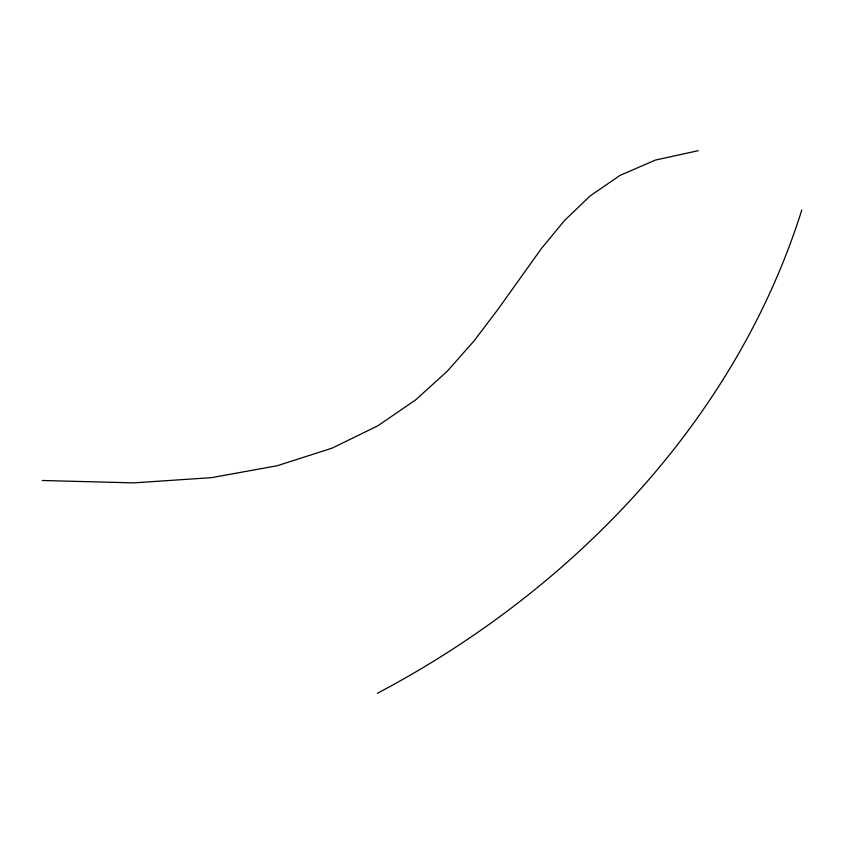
<?xml version="1.0" encoding="UTF-8"?>
<svg xmlns="http://www.w3.org/2000/svg" width="844" height="844" viewBox="0 0 844 844"><rect width="100%" height="100%" fill="white"/><g stroke="black" fill="none" stroke-linecap="round" stroke-linejoin="round"><path stroke-width="1.27" d="M801.8 209.956C735.251 421.726 571.124 591.053 377.363 693.304M698.241 150.696L655.482 160.043L619.929 175.457L590.083 195.966L564.467 220.59L541.563 248.347L497.96 309.358L474.275 340.638L447.331 371.149L415.638 399.887L377.711 425.882L332.051 448.164L277.17 465.74L211.559 477.641L133.732 482.884L42.2 480.489"/></g></svg>
